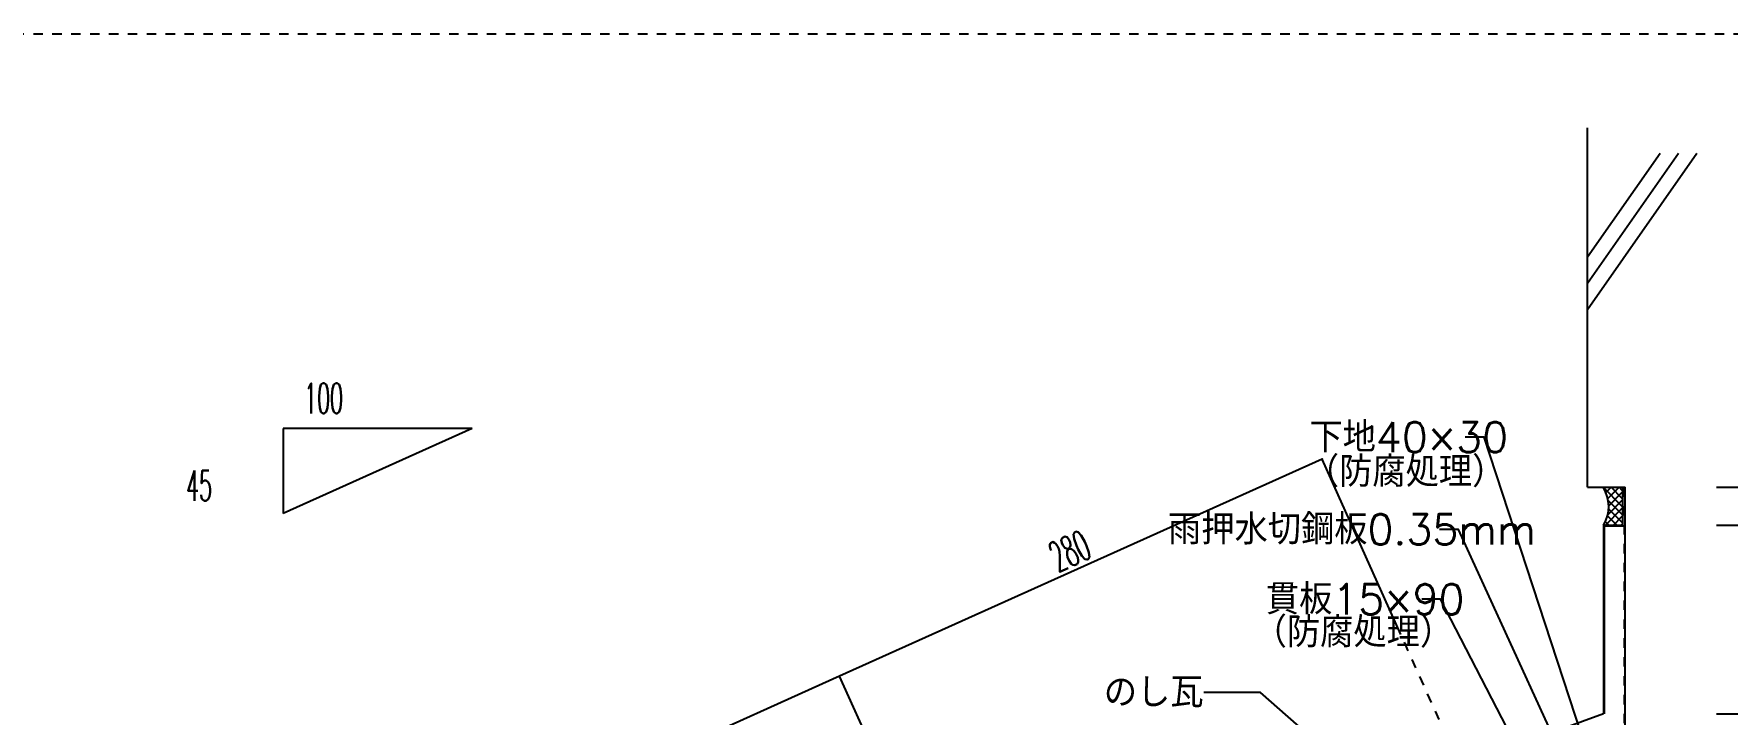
# Model space of a CAD drawing. Extents: x -1727 to 4652, y -2308 to 2357.
# Drawn here: x 123 to 1020, y -360 to 0 of the extents above; entities that cross this region are included whole.
import ezdxf

# ---------------------------------------------------------------- set-up
doc = ezdxf.new("R2010")
doc.units = 0
doc.header["$LTSCALE"] = 5
doc.linetypes.add('DOT', pattern=[2, 1, -1])
for name, color, linetype in [('0-1', 7, 'CONTINUOUS'), ('0-3', 7, 'CONTINUOUS'), ('0-4', 7, 'CONTINUOUS'), ('0-A', 7, 'CONTINUOUS'), ('0-F', 7, 'CONTINUOUS')]:
    doc.layers.add(name, color=color, linetype=linetype)
doc.styles.get("Standard").update_dxf_attribs({"font": 'txt.shx', "bigfont": 'extfont.shx'})

# ---------------------------------------------------------------- blocks, each defined once
blk = doc.blocks.new('H3')
at = {"layer": '0-1', "color": 7, "linetype": 'CONTINUOUS'}
for p, q in [((964.2353, -250.2839), (954.099, -240.1476)), ((955.5616, -242.9275), (958.3416, -240.1476)), ((956.5931, -246.1388), (962.5843, -240.1476)), ((964.2353, -246.0413), (958.3416, -240.1476)), ((964.2353, -241.7986), (962.5843, -240.1476)), ((956.5164, -254.7007), (964.2353, -246.9818)), ((964.2353, -254.5265), (956.7774, -247.0686)), ((957.0468, -249.9276), (964.2353, -242.7392)), ((957.1284, -260.1476), (955.2537, -258.2728)), ((955.3122, -260.1476), (964.2353, -251.2244)), ((961.3711, -260.1476), (956.3953, -255.1718)), ((964.2353, -258.7692), (957.0058, -251.5397)), ((959.5548, -260.1476), (964.2353, -255.4671)), ((963.7975, -260.1476), (964.2353, -259.7097))]:
    blk.add_line(p, q, dxfattribs=at)

msp = doc.modelspace()

# ---------------------------------------------------------------- linework, layer by layer
at = {"layer": '0-1', "color": 3, "linetype": 'CONTINUOUS'}
for p in [(964.2845, -240.1144), (954.2845, -260.1202)]:
    msp.add_line(p, (964.2845, -260.1202), dxfattribs=at)
at = {"layer": '0-1', "color": 7, "linetype": 'DOT'}
msp.add_line((965.3318, -240.1202), (965.3318, -485.8414), dxfattribs=at)
at = {"layer": '0-1', "color": 6, "linetype": 'CONTINUOUS'}
for p, q in [((954.2353, -260.1476), (964.8108, -260.1476)), ((954.2845, -260.1202), (954.2845, -360.1202)), ((954.6345, -260.4976), (964.8108, -260.4976)), ((954.6345, -260.4976), (954.6345, -360.1202)), ((964.8108, -260.1476), (964.8108, -260.4976)), ((954.2845, -360.1202), (860.3463, -394.3109))]:
    msp.add_line(p, q, dxfattribs=at)
at = {"layer": '0-1', "color": 7, "linetype": 'CONTINUOUS'}
msp.add_arc((938.2598, -250.256), 18.7899, 328.2354, 392.5457, dxfattribs=at)
at = {"layer": '0-3', "color": 7, "linetype": 'CONTINUOUS'}
for p, q in [((355.4675, -209.0623), (255.4675, -254.0623)), ((255.4675, -209.0623), (255.4675, -254.0623)), ((355.4675, -209.0623), (255.4675, -209.0623)), ((805.2968, -225.2664), (549.958, -340.1668)), ((847.0471, -318.0465), (805.2968, -225.2664)), ((1014.1125, -240.1202), (1069.5621, -240.1202)), ((1014.1125, -260.1202), (1069.5621, -260.1202)), ((549.958, -340.1668), (294.6192, -455.0672)), ((591.7083, -432.9469), (549.958, -340.1668)), ((1014.1125, -360.1202), (1069.5621, -360.1202))]:
    msp.add_line(p, q, dxfattribs=at)
for points in [[(955.6424, -411.0207), (891.1437, -213.5951), (881.1437, -213.5951)], [(927.3868, -371.2058), (877.5074, -262.4327), (867.5074, -262.4327)], [(914.111, -388.5885), (868.0815, -299.4366), (858.0815, -299.4366)], [(856.1788, -422.1733), (772.802, -348.7494), (742.802, -348.7494)]]:
    msp.add_lwpolyline(points, dxfattribs=at)
at = {"layer": '0-3', "color": 7}
for p in [(805.2968, -225.2664), (549.958, -340.1668)]:
    msp.add_point(p, dxfattribs=at)
at = {"layer": '0-4', "color": 4, "linetype": 'CONTINUOUS'}
for p, q in [((945.8367, -240.1202), (945.8367, -49.7182)), ((945.8367, -240.1202), (965.8367, -240.1202)), ((965.8367, -519.4156), (965.8367, -240.1202))]:
    msp.add_line(p, q, dxfattribs=at)
at = {"layer": '0-4', "color": 7, "linetype": 'CONTINUOUS'}
for p, q in [((945.8367, -118.0481), (984.2314, -63.2147)), ((945.8367, -131.9956), (993.9976, -63.2147)), ((945.8367, -145.9432), (1003.7638, -63.2147))]:
    msp.add_line(p, q, dxfattribs=at)
at = {"layer": '0-A', "color": 7, "linetype": 'DOT'}
msp.add_line((-1726.8095, 0), (4652.0253, 0), dxfattribs=at)
at = {"layer": '0-F', "color": 1, "linetype": 'DOT'}
msp.add_line((961.7431, -572.9299), (847.5551, -319.1755), dxfattribs=at)

# ---------------------------------------------------------------- block references
at = {"layer": '0-1'}
msp.add_blockref('H3', (0, 0), dxfattribs=at)

# ---------------------------------------------------------------- texts
at = {"layer": '0-3', "color": 7, "width": 0.5}
for s, rotation, p in [('100', 359.9954, (266.4963, -201.0187)), ('45', 359.9954, (204.0219, -247.2647)), ('280', 24.2276, (665.6585, -285.3612))]:
    msp.add_text(s, height=16, rotation=rotation, dxfattribs=at).set_placement(p)
at = {"layer": '0-3', "color": 7}
for s, p in [('下地40×30', (798.6437, -221.5951)), ('（防腐処理）', (796.7516, -239.9022)), ('雨押水切鋼板0.35mm', (723.8074, -270.4327)), ('貫板15×90', (775.5815, -307.4366)), ('（防腐処理）', (769.105, -324.8623)), ('のし瓦', (689.802, -356.7494))]:
    msp.add_text(s, height=16, dxfattribs=at).set_placement(p)

doc.saveas('drawing.dxf')
